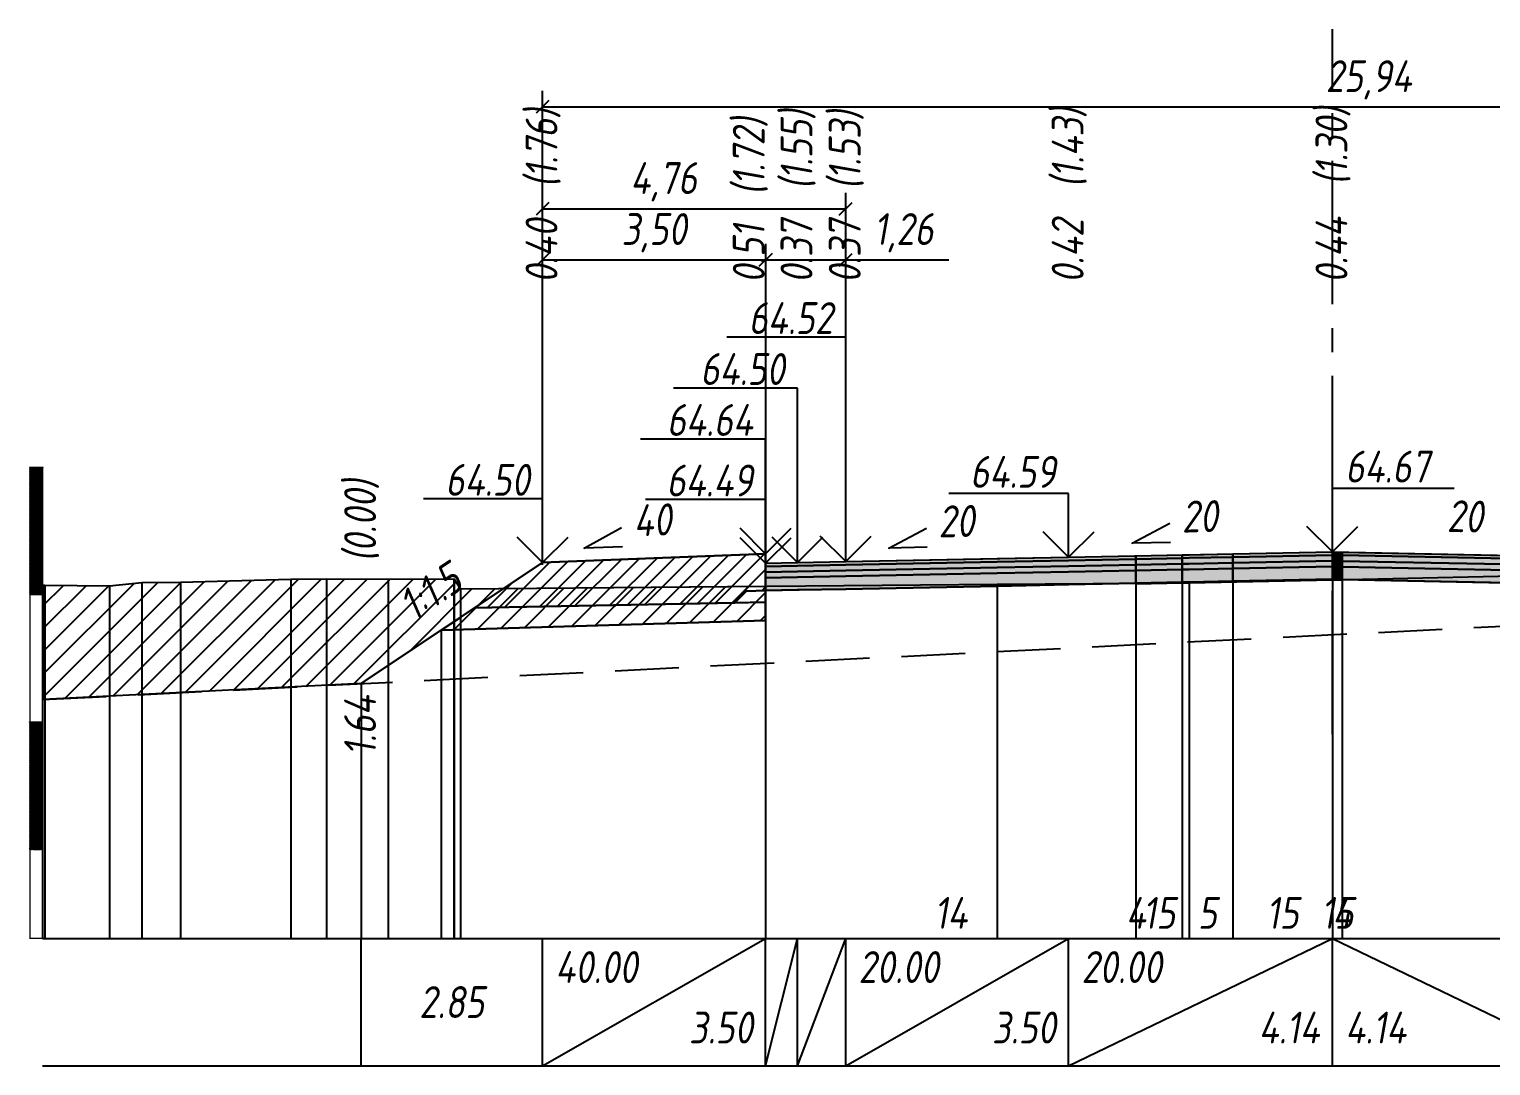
# Model space of a CAD drawing. Extents: x -717 to 1451, y -133302 to 233.
# Drawn here: x 78.9 to 193.7, y -127068 to -126986.6 of the extents above; entities that cross this region are included whole.
import ezdxf
from ezdxf.enums import TextEntityAlignment as Align

# ---------------------------------------------------------------- set-up
doc = ezdxf.new("R2010")
doc.units = 0
doc.linetypes.add('осевая2', pattern=[1.125, 0.75, -0.125, 0.125, -0.125])
doc.linetypes.add('штриховая', pattern=[0.75, 0.5, -0.25])
for name, color, linetype in [('Интерполированный поперечник', 2, 'Continuous'), ('Код_514', 1, 'Continuous'), ('Контур_0', 7, 'Continuous'), ('Контур_2564', 7, 'Continuous'), ('Контур_2660', 7, 'Continuous'), ('Контур_2665', 7, 'Continuous'), ('Контур_400', 7, 'Continuous'), ('Контур_508', 7, 'Continuous'), ('Контур_512', 7, 'Continuous'), ('Контур_513', 7, 'Continuous'), ('Красный поперечник', 1, 'Continuous'), ('Линейка абсолютных высот', 7, 'Continuous'), ('Объём_2501', 7, 'Continuous'), ('Объём_2564', 7, 'Continuous'), ('Объём_2650', 7, 'Continuous'), ('Объём_2660', 7, 'Continuous'), ('Объём_2661', 7, 'Continuous'), ('Объём_2665', 7, 'Continuous'), ('Объём_2666', 7, 'Continuous'), ('Объём_2667', 7, 'Continuous'), ('Объём_2668', 7, 'Continuous'), ('Объём_2669', 7, 'Continuous'), ('Объём_2675', 7, 'Continuous'), ('Ось', 1, 'осевая2'), ('Откосы', 7, 'Continuous'), ('Отметки покрытия', 7, 'Continuous'), ('Рабочие отметки', 7, 'Continuous'), ('Рабочие отметки доп.', 7, 'Continuous'), ('Слои выравнивания', 7, 'Continuous'), ('Таблица', 7, 'Continuous'), ('Уклоны проезжей части', 7, 'Continuous'), ('Черный поперечник', 3, 'Continuous')]:
    doc.layers.add(name, color=color, linetype=linetype)
for name, color, linetype, true_color in [('Контур_2540', 2, 'Continuous', 0xffff00), ('Контур_2560', 2, 'Continuous', 0xffff00), ('Контур_2561', 7, 'Continuous', 0xff8040), ('Контур_2562', 3, 'Continuous', 0x00ff00), ('Контур_2563', 7, 'Continuous', 0xff8000), ('Контур_2570', 7, 'Continuous', 0x80ff00), ('Контур_2725', 7, 'Continuous', 0x323232), ('Контур_2736', 4, 'Continuous', 0x00ffff), ('Контур_2737', 4, 'Continuous', 0x00ffff), ('Контур_2738', 4, 'Continuous', 0x00ffff), ('Контур_2739', 4, 'Continuous', 0x00ffff), ('Контур_2741', 4, 'Continuous', 0x00ffff), ('Контур_2742', 4, 'Continuous', 0x00ffff), ('Контур_2743', 4, 'Continuous', 0x00ffff), ('Контур_2744', 7, 'Continuous', 0xa4ffff), ('Контур_2745', 7, 'Continuous', 0xa4ffff), ('Контур_2747', 4, 'Continuous', 0x00ffff), ('Контур_2748', 4, 'Continuous', 0x00ffff), ('Контур_2749', 4, 'Continuous', 0x00ffff), ('Контур_2750', 4, 'Continuous', 0x00ffff), ('Контур_2751', 4, 'Continuous', 0x00ffff), ('Контур_2752', 4, 'Continuous', 0x00ffff), ('Контур_2760', 7, 'Continuous', 0x323232), ('Контур_2761', 7, 'Continuous', 0x323232), ('Контур_2762', 7, 'Continuous', 0x323232), ('Контур_2763', 7, 'Continuous', 0x323232), ('Контур_2764', 7, 'Continuous', 0x323232), ('Контур_402', 7, 'Continuous', 0xff6464), ('Контур_703', 4, 'Continuous', 0x00ffff), ('Контур_705', 4, 'Continuous', 0x00ffff), ('Контур_707', 4, 'Continuous', 0x00ffff), ('Контур_720', 131, 'Continuous', 0xaaffff), ('Объём_2520', 7, 'Continuous', 0x80ffff), ('Объём_2540', 2, 'Continuous', 0xffff00), ('Объём_2560', 2, 'Continuous', 0xffff00), ('Объём_2561', 7, 'Continuous', 0xff8040), ('Объём_2562', 3, 'Continuous', 0x00ff00), ('Объём_2563', 7, 'Continuous', 0xff8000), ('Объём_2600', 7, 'Continuous', 0x808000), ('Объём_2746', 2, 'Continuous', 0xffff00)]:
    doc.layers.add(name, color=color, linetype=linetype, true_color=true_color)
doc.styles.get("Standard").update_dxf_attribs({"font": 'txt', "height": 2.5})
doc.styles.add('М', font='romand.shx', dxfattribs={"width": 0.8, "oblique": 10, "height": 2.5})
doc.dimstyles.new('ISO-25', dxfattribs={"dimtxt": 2.5, "dimasz": 2.5, "dimexe": 1.25, "dimexo": 0.625, "dimtad": 1, "dimtxsty": 'Standard', "dimcen": 2.5, "dimadec": 0, "dimazin": 0, "dimtfac": 1, "dimtmove": 0, "dimatfit": 3, "dimfxl": 1, "dimarcsym": 0})
pattern_1 = [(45.000001252, (0, 0), (-0.026516505928, 0.026516504769), []), (135.00000034, (0, 0), (-0.02651650519, -0.026516505506), [])]

# ---------------------------------------------------------------- blocks, each defined once
blk = doc.blocks.new('_Oblique')
at = {"color": 0, "linetype": 'ByBlock', "lineweight": -2}
blk.add_line((-0.5, -0.5), (0.5, 0.5), dxfattribs=at)
blk = doc.blocks.new('*D4014')
at = {"color": 0, "lineweight": -2, "transparency": 16777216}
for p, q in [((119.24, -127027.94), (119.24, -127003.48)), ((136.76, -127027.99), (136.76, -127003.48)), ((119.24, -127004.73), (136.76, -127004.73))]:
    blk.add_line(p, q, dxfattribs=at)
at = {"layer": 'Defpoints', "color": 0, "transparency": 16777216}
for p in [(136.76, -127004.73), (119.24, -127028.57), (136.76, -127028.62)]:
    blk.add_point(p, dxfattribs=at)
at = {"color": 0, "lineweight": -2, "transparency": 16777216, "rotation": 180}
blk.add_blockref('_Oblique', (119.24, -127004.73), dxfattribs=at)
at = {"color": 0, "lineweight": -2, "transparency": 16777216}
blk.add_blockref('_Oblique', (136.76, -127004.73), dxfattribs=at)
at = {"color": 0, "transparency": 16777216, "insert": (128, -127002.61), "char_height": 2.5, "width": 9.5833, "attachment_point": 5, "style": 'М'}
blk.add_mtext('3,50', dxfattribs=at)
blk = doc.blocks.new('*D4016')
at = {"color": 0, "lineweight": -2, "transparency": 16777216}
for p, q in [((136.76, -127027.99), (136.76, -127003.48)), ((143.04, -127027.86), (143.04, -127003.48)), ((136.76, -127004.73), (143.04, -127004.73)), ((143.04, -127004.73), (151.15, -127004.73))]:
    blk.add_line(p, q, dxfattribs=at)
at = {"layer": 'Defpoints', "color": 0, "transparency": 16777216}
for p in [(143.04, -127004.73), (136.76, -127028.62), (143.04, -127028.49)]:
    blk.add_point(p, dxfattribs=at)
at = {"color": 0, "lineweight": -2, "transparency": 16777216, "rotation": 180}
blk.add_blockref('_Oblique', (136.76, -127004.73), dxfattribs=at)
at = {"color": 0, "lineweight": -2, "transparency": 16777216}
blk.add_blockref('_Oblique', (143.04, -127004.73), dxfattribs=at)
at = {"color": 0, "transparency": 16777216, "insert": (147.6, -127002.61), "char_height": 2.5, "width": 9.1667, "attachment_point": 5, "style": 'М'}
blk.add_mtext('1,26', dxfattribs=at)
blk = doc.blocks.new('*D4019')
at = {"color": 0, "lineweight": -2, "transparency": 16777216}
for p, q in [((119.24, -127028.69), (119.24, -126999.48)), ((143.04, -127027.86), (143.04, -126999.48)), ((119.24, -127000.73), (143.04, -127000.73))]:
    blk.add_line(p, q, dxfattribs=at)
at = {"layer": 'Defpoints', "color": 0, "transparency": 16777216}
for p in [(143.04, -127000.73), (143.04, -127028.49), (119.24, -127029.32)]:
    blk.add_point(p, dxfattribs=at)
at = {"color": 0, "lineweight": -2, "transparency": 16777216, "rotation": 180}
blk.add_blockref('_Oblique', (119.24, -127000.73), dxfattribs=at)
at = {"color": 0, "lineweight": -2, "transparency": 16777216}
blk.add_blockref('_Oblique', (143.04, -127000.73), dxfattribs=at)
at = {"color": 0, "transparency": 16777216, "insert": (128.76, -126998.61), "char_height": 2.5, "width": 10, "attachment_point": 5, "style": 'М'}
blk.add_mtext('4,76', dxfattribs=at)
blk = doc.blocks.new('*D4020')
at = {"color": 0, "lineweight": -2, "transparency": 16777216}
for p, q in [((119.24, -127028.69), (119.24, -126991.48)), ((248.96, -127028.59), (248.96, -126991.48)), ((119.24, -126992.73), (248.96, -126992.73))]:
    blk.add_line(p, q, dxfattribs=at)
at = {"layer": 'Defpoints', "color": 0, "transparency": 16777216}
for p in [(248.96, -126992.73), (119.24, -127029.32), (248.96, -127029.22)]:
    blk.add_point(p, dxfattribs=at)
at = {"color": 0, "lineweight": -2, "transparency": 16777216, "rotation": 180}
blk.add_blockref('_Oblique', (119.24, -126992.73), dxfattribs=at)
at = {"color": 0, "lineweight": -2, "transparency": 16777216}
blk.add_blockref('_Oblique', (248.96, -126992.73), dxfattribs=at)
at = {"color": 0, "transparency": 16777216, "insert": (184.1, -126990.61), "char_height": 2.5, "width": 12.5, "attachment_point": 5, "style": 'М'}
blk.add_mtext('25,94', dxfattribs=at)

msp = doc.modelspace()

# ---------------------------------------------------------------- hatches: boundary and pattern name
at = {"layer": 'Линейка абсолютных высот'}
h = msp.add_hatch(dxfattribs=at)
h.set_pattern_fill('ANSI37', scale=0.3, style=0)
h.set_pattern_definition(pattern_1)
h.paths.add_polyline_path([(80, -127031.013), (80, -127021.013), (79, -127021.013), (79, -127031.013)])
h = msp.add_hatch(dxfattribs=at)
h.set_pattern_fill('ANSI37', scale=0.3, style=0)
h.set_pattern_definition(pattern_1)
h.paths.add_polyline_path([(80, -127051.013), (80, -127041.013), (79, -127041.013), (79, -127051.013)])
at = {"layer": 'Объём_2563'}
h = msp.add_hatch(dxfattribs=at)
h.set_pattern_fill('ANSI31', color=256, scale=0.3)
h.paths.add_polyline_path([(135.259, -127030.733), (134.34, -127031.652), (113.91, -127032.06), (119.244, -127028.504), (136.759, -127027.803), (136.759, -127030.703)])
h.paths.add_polyline_path([(244.461, -127028.977), (248.96, -127029.157), (248.96, -127032.067), (244.378, -127031.976), (243.46, -127031.057), (241.96, -127031.027), (241.96, -127029.629), (244.465, -127029.629)])
at = {"layer": 'Объём_2600'}
h = msp.add_hatch(dxfattribs=at)
h.set_pattern_fill('ANSI31', color=6, scale=0.4)
h.paths.add_polyline_path([(111.281, -127033.812), (105, -127038), (80.05, -127039.256), (80.052, -127030.283), (80.187, -127030.277), (85.248, -127030.337), (87.781, -127030.077), (90.821, -127030.049), (99.473, -127029.811), (102.279, -127029.783), (107.135, -127029.808), (112.274, -127029.771), (112.297, -127029.815), (112.797, -127030.565), (136.759, -127030.352), (136.759, -127033.048)])
h.paths.add_polyline_path([(210.675, -127028.491), (216.995, -127028.703), (222.393, -127028.778), (222.393, -127029.528), (231.348, -127029.262), (268.54, -127028.411), (273.96, -127028.281), (273.96, -127029.491), (248.96, -127030.75), (248.96, -127033.745), (210.175, -127032.581), (210.175, -127029.242)])
at = {"layer": 'Слои выравнивания'}
for color, points in [(2, [(136.759, -127028.553), (139.259, -127028.503), (143.044, -127028.427), (154.933, -127028.19), (160.544, -127028.077), (165.826, -127027.972), (165.826, -127028.222), (160.544, -127028.327), (154.933, -127028.44), (143.044, -127028.677), (139.259, -127028.753), (136.759, -127028.803)]), (3, [(136.759, -127028.803), (139.259, -127028.753), (143.044, -127028.677), (154.933, -127028.44), (160.544, -127028.327), (165.826, -127028.222), (165.826, -127028.672), (160.544, -127028.777), (154.933, -127028.89), (143.044, -127029.127), (139.259, -127029.203), (136.759, -127029.253)]), (2, [(165.826, -127027.972), (169.462, -127027.899), (169.462, -127028.149), (165.826, -127028.222)]), (3, [(165.826, -127028.222), (169.462, -127028.149), (169.462, -127028.599), (165.826, -127028.672)]), (4, [(165.826, -127028.672), (169.462, -127028.599), (169.462, -127029.049), (165.826, -127029.122)]), (2, [(169.462, -127027.899), (170.009, -127027.888), (173.419, -127027.82), (173.419, -127028.07), (170.009, -127028.138), (169.462, -127028.149)]), (3, [(169.462, -127028.149), (170.009, -127028.138), (173.419, -127028.07), (173.419, -127028.52), (170.009, -127028.588), (169.462, -127028.599)]), (4, [(169.462, -127028.599), (170.009, -127028.588), (173.419, -127028.52), (173.419, -127028.97), (170.009, -127029.038), (169.462, -127029.049)]), (2, [(173.419, -127027.82), (181.252, -127027.663), (181.252, -127027.913), (173.419, -127028.07)]), (3, [(173.419, -127028.07), (181.252, -127027.913), (181.252, -127028.363), (173.419, -127028.52)]), (4, [(173.419, -127028.52), (181.252, -127028.363), (181.252, -127028.813), (173.419, -127028.97)]), (2, [(181.252, -127027.663), (182.027, -127027.679), (182.027, -127027.929), (181.252, -127027.913)]), (3, [(181.252, -127027.913), (182.027, -127027.929), (182.027, -127028.379), (181.252, -127028.363)]), (4, [(181.252, -127028.363), (182.027, -127028.379), (182.027, -127028.829), (181.252, -127028.813)]), (2, [(182.027, -127027.679), (200.175, -127028.042), (201.96, -127028.077), (206.267, -127028.164), (210.175, -127028.242), (210.175, -127028.492), (206.267, -127028.414), (201.96, -127028.327), (200.175, -127028.292), (182.027, -127027.929)]), (3, [(182.027, -127027.929), (200.175, -127028.292), (201.96, -127028.327), (206.267, -127028.414), (210.175, -127028.492), (210.175, -127028.942), (206.267, -127028.864), (201.96, -127028.777), (200.175, -127028.742), (182.027, -127028.379)]), (4, [(182.027, -127028.379), (200.175, -127028.742), (201.96, -127028.777), (206.267, -127028.864), (210.175, -127028.942), (210.175, -127029.392), (206.267, -127029.314), (201.96, -127029.227), (200.175, -127029.192), (182.027, -127028.829)]), (4, [(136.759, -127029.253), (139.259, -127029.203), (143.044, -127029.127), (154.933, -127028.89), (160.544, -127028.777), (165.826, -127028.672), (165.826, -127029.122), (160.544, -127029.227), (154.933, -127029.34), (143.044, -127029.577), (139.259, -127029.653), (136.759, -127029.703)]), (5, [(136.759, -127029.703), (139.259, -127029.653), (143.044, -127029.577), (154.933, -127029.34), (160.544, -127029.227), (165.826, -127029.122), (165.826, -127030.122), (160.544, -127030.227), (154.933, -127030.34), (143.044, -127030.577), (139.259, -127030.653), (136.759, -127030.703)]), (5, [(165.826, -127029.122), (169.462, -127029.049), (169.462, -127030.049), (165.826, -127030.122)]), (5, [(169.462, -127029.049), (170.009, -127029.038), (173.419, -127028.97), (173.419, -127029.97), (170.009, -127030.038), (169.462, -127030.049)]), (5, [(173.419, -127028.97), (181.252, -127028.813), (181.252, -127029.813), (173.419, -127029.97)]), (5, [(181.252, -127028.813), (182.027, -127028.829), (182.027, -127029.829), (181.252, -127029.813)]), (5, [(182.027, -127028.829), (200.175, -127029.192), (201.96, -127029.227), (206.267, -127029.314), (210.175, -127029.392), (210.175, -127030.392), (206.267, -127030.314), (201.96, -127030.227), (200.175, -127030.192), (182.027, -127029.829)]), (7, [(165.826, -127030.122), (169.462, -127030.049), (169.462, -127030.099), (165.826, -127030.172)]), (7, [(169.462, -127030.049), (170.009, -127030.038), (173.419, -127029.97), (173.419, -127030.02), (170.009, -127030.096), (169.462, -127030.099)]), (7, [(173.419, -127029.97), (181.252, -127029.813), (181.252, -127029.863), (173.419, -127030.02)]), (7, [(181.252, -127029.813), (182.027, -127029.829), (182.027, -127029.879), (181.252, -127029.863)])]:
    msp.add_hatch(color=color, dxfattribs=at).paths.add_polyline_path(points)

# ---------------------------------------------------------------- linework, layer by layer
at = {"layer": 'Интерполированный поперечник', "linetype": 'штриховая', "ltscale": 10, "flags": 128}
msp.add_lwpolyline([(80, -127039.259), (273.96, -127029.491)], dxfattribs=at)
at = {"layer": 'Код_514'}
for p, q in [((105, -127068), (105, -127058)), ((119.244, -127068), (119.244, -127058)), ((119.244, -127068), (136.759, -127058)), ((136.759, -127068), (136.759, -127058)), ((136.759, -127068), (136.759, -127058)), ((136.759, -127068), (139.259, -127058)), ((139.259, -127068), (139.259, -127058)), ((139.259, -127068), (143.044, -127058)), ((143.044, -127068), (143.044, -127058)), ((143.044, -127068), (160.544, -127058)), ((160.544, -127068), (160.544, -127058)), ((160.544, -127068), (181.252, -127058)), ((181.252, -127068), (181.252, -127058)), ((181.252, -127058), (201.96, -127068))]:
    msp.add_line(p, q, dxfattribs=at)
at = {"layer": 'Контур_0', "flags": 128}
for points in [[(119.244, -127028.504), (105, -127038), (105, -127038), (105, -127038), (105, -127038), (105, -127038), (105, -127038), (105, -127038), (105, -127038), (105, -127038), (105, -127038), (105, -127038), (105, -127038), (105, -127038), (105, -127038), (105, -127038)], [(119.244, -127028.504), (105, -127038), (105, -127038), (105, -127038), (105, -127038), (105, -127038), (105, -127038), (105, -127038), (105, -127038), (105, -127038), (105, -127038), (105, -127038), (105, -127038), (105, -127038), (105, -127038), (105, -127038), (105, -127038), (105, -127038), (105, -127038), (105, -127038), (105, -127038), (105, -127038), (105, -127038), (105, -127038), (105, -127038), (105, -127038), (105, -127038), (105, -127038), (105, -127038), (105, -127038)]]:
    msp.add_lwpolyline(points, dxfattribs=at)
at = {"layer": 'Контур_0', "color": 250, "flags": 128}
for points in [[(113.91, -127032.06), (134.34, -127031.652), (135.259, -127030.733), (136.759, -127030.703)], [(135.259, -127030.733), (136.759, -127030.703), (136.759, -127031.603), (134.34, -127031.652), (135.259, -127030.733), (135.259, -127030.733)]]:
    msp.add_lwpolyline(points, dxfattribs=at)
at = {"layer": 'Контур_2540', "flags": 128}
msp.add_lwpolyline([(136.759, -127033.048), (111.281, -127033.812), (113.91, -127032.06), (136.759, -127031.603), (136.759, -127033.048), (136.759, -127033.048)], dxfattribs=at)
at = {"layer": 'Контур_2560', "flags": 128}
msp.add_lwpolyline([(119.244, -127028.504), (119.244, -127028.504), (119.244, -127028.504), (136.759, -127027.803)], dxfattribs=at)
at = {"layer": 'Контур_2561', "flags": 128}
msp.add_lwpolyline([(136.759, -127027.803), (136.759, -127027.803), (119.244, -127028.504), (119.244, -127028.504), (136.759, -127027.803)], dxfattribs=at)
at = {"layer": 'Контур_2562', "flags": 128}
msp.add_lwpolyline([(119.244, -127028.504), (119.244, -127028.504), (119.244, -127028.504), (119.244, -127028.504), (119.244, -127028.504)], dxfattribs=at)
at = {"layer": 'Контур_2563', "color": 250, "flags": 128}
msp.add_lwpolyline([(135.259, -127030.733), (134.34, -127031.652), (113.91, -127032.06), (119.244, -127028.504), (136.759, -127027.803), (136.759, -127030.703), (135.259, -127030.733), (135.259, -127030.733)], dxfattribs=at)
at = {"layer": 'Контур_2564', "flags": 128}
msp.add_lwpolyline([(119.244, -127028.504), (136.759, -127027.803)], dxfattribs=at)
at = {"layer": 'Контур_2570', "flags": 128}
msp.add_lwpolyline([(80, -127030.285), (80.187, -127030.277), (85.248, -127030.337), (87.781, -127030.077), (90.821, -127030.049), (99.473, -127029.811), (102.279, -127029.783), (107.135, -127029.808), (112.274, -127029.771), (112.297, -127029.815), (112.797, -127030.565), (154.933, -127030.19), (170.009, -127030.096), (181.252, -127029.846), (200.175, -127029.426), (210.175, -127029.242), (210.675, -127028.491), (216.995, -127028.703), (222.393, -127028.778), (222.393, -127029.528), (231.348, -127029.262), (268.54, -127028.411), (273.96, -127028.281)], dxfattribs=at)
at = {"layer": 'Контур_2660', "flags": 128}
msp.add_lwpolyline([(111.281, -127033.812), (136.759, -127033.048)], dxfattribs=at)
at = {"layer": 'Контур_2665', "flags": 128}
msp.add_lwpolyline([(119.244, -127028.504), (119.244, -127028.504)], dxfattribs=at)
at = {"layer": 'Контур_2725', "flags": 128}
msp.add_lwpolyline([(136.759, -127030.703), (139.259, -127030.653), (143.044, -127030.577), (154.933, -127030.34), (160.544, -127030.227), (165.826, -127030.122), (165.826, -127030.172), (169.462, -127030.099), (170.009, -127030.096), (173.419, -127030.02), (181.252, -127029.863), (182.027, -127029.879), (182.027, -127029.829), (200.175, -127030.192), (201.96, -127030.227), (206.267, -127030.314), (210.175, -127030.392)], dxfattribs=at)
at = {"layer": 'Контур_2736', "flags": 128}
msp.add_lwpolyline([(119.244, -127028.504), (105, -127038)], dxfattribs=at)
at = {"layer": 'Контур_2737', "flags": 128}
msp.add_lwpolyline([(105, -127038), (105, -127038)], dxfattribs=at)
at = {"layer": 'Контур_2738', "flags": 128}
msp.add_lwpolyline([(105, -127038), (105, -127038)], dxfattribs=at)
at = {"layer": 'Контур_2739', "flags": 128}
msp.add_lwpolyline([(105, -127038), (105, -127038)], dxfattribs=at)
at = {"layer": 'Контур_2741', "flags": 128}
msp.add_lwpolyline([(105, -127038), (105, -127038)], dxfattribs=at)
at = {"layer": 'Контур_2742', "flags": 128}
msp.add_lwpolyline([(105, -127038), (105, -127038)], dxfattribs=at)
at = {"layer": 'Контур_2743', "flags": 128}
msp.add_lwpolyline([(105, -127038), (105, -127038)], dxfattribs=at)
at = {"layer": 'Контур_2744', "flags": 128}
msp.add_lwpolyline([(105, -127038), (105, -127038)], dxfattribs=at)
msp.add_lwpolyline([(105, -127038), (105, -127038)], dxfattribs=at)
msp.add_lwpolyline([(105, -127038), (105, -127038)], dxfattribs=at)
msp.add_lwpolyline([(105, -127038), (105, -127038)], dxfattribs=at)
msp.add_lwpolyline([(105, -127038), (105, -127038)], dxfattribs=at)
msp.add_lwpolyline([(105, -127038), (105, -127038)], dxfattribs=at)
at = {"layer": 'Контур_2745', "flags": 128}
msp.add_lwpolyline([(105, -127038), (105, -127038)], dxfattribs=at)
msp.add_lwpolyline([(105, -127038), (105, -127038)], dxfattribs=at)
msp.add_lwpolyline([(105, -127038), (105, -127038)], dxfattribs=at)
msp.add_lwpolyline([(105, -127038), (105, -127038)], dxfattribs=at)
msp.add_lwpolyline([(105, -127038), (105, -127038)], dxfattribs=at)
msp.add_lwpolyline([(105, -127038), (105, -127038)], dxfattribs=at)
at = {"layer": 'Контур_2747', "flags": 128}
msp.add_lwpolyline([(105, -127038), (105, -127038)], dxfattribs=at)
at = {"layer": 'Контур_2748', "flags": 128}
msp.add_lwpolyline([(105, -127038), (105, -127038)], dxfattribs=at)
at = {"layer": 'Контур_2749', "flags": 128}
msp.add_lwpolyline([(105, -127038), (105, -127038)], dxfattribs=at)
at = {"layer": 'Контур_2750', "flags": 128}
msp.add_lwpolyline([(105, -127038), (105, -127038)], dxfattribs=at)
at = {"layer": 'Контур_2751', "flags": 128}
msp.add_lwpolyline([(105, -127038), (105, -127038)], dxfattribs=at)
at = {"layer": 'Контур_2752', "flags": 128}
msp.add_lwpolyline([(105, -127038), (105, -127038)], dxfattribs=at)
at = {"layer": 'Контур_2760', "flags": 128}
msp.add_lwpolyline([(136.759, -127028.553), (139.259, -127028.503), (143.044, -127028.427), (154.933, -127028.19), (160.544, -127028.077), (165.826, -127027.972), (169.462, -127027.899), (170.009, -127027.888), (173.419, -127027.82), (181.252, -127027.663), (182.027, -127027.679), (200.175, -127028.042), (201.96, -127028.077), (206.267, -127028.164), (210.175, -127028.242)], dxfattribs=at)
at = {"layer": 'Контур_2761', "flags": 128}
msp.add_lwpolyline([(136.759, -127028.803), (139.259, -127028.753), (143.044, -127028.677), (154.933, -127028.44), (160.544, -127028.327), (165.826, -127028.222), (169.462, -127028.149), (170.009, -127028.138), (173.419, -127028.07), (181.252, -127027.913), (182.027, -127027.929), (200.175, -127028.292), (201.96, -127028.327), (206.267, -127028.414), (210.175, -127028.492)], dxfattribs=at)
at = {"layer": 'Контур_2762', "flags": 128}
msp.add_lwpolyline([(136.759, -127029.253), (139.259, -127029.203), (143.044, -127029.127), (154.933, -127028.89), (160.544, -127028.777), (165.826, -127028.672), (169.462, -127028.599), (170.009, -127028.588), (173.419, -127028.52), (181.252, -127028.363), (182.027, -127028.379), (200.175, -127028.742), (201.96, -127028.777), (206.267, -127028.864), (210.175, -127028.942)], dxfattribs=at)
at = {"layer": 'Контур_2763', "flags": 128}
msp.add_lwpolyline([(136.759, -127029.703), (139.259, -127029.653), (143.044, -127029.577), (154.933, -127029.34), (160.544, -127029.227), (165.826, -127029.122), (169.462, -127029.049), (170.009, -127029.038), (173.419, -127028.97), (181.252, -127028.813), (182.027, -127028.829), (200.175, -127029.192), (201.96, -127029.227), (206.267, -127029.314), (210.175, -127029.392)], dxfattribs=at)
at = {"layer": 'Контур_2764', "flags": 128}
msp.add_lwpolyline([(165.826, -127030.122), (169.462, -127030.049), (170.009, -127030.038), (173.419, -127029.97), (181.252, -127029.813), (182.027, -127029.829)], dxfattribs=at)
at = {"layer": 'Контур_400', "flags": 128}
for points in [[(136.759, -127028.553), (139.259, -127028.503), (139.259, -127028.503), (143.044, -127028.427), (143.044, -127028.427), (143.044, -127028.427), (143.044, -127028.427), (160.544, -127028.077), (181.252, -127027.663)], [(181.252, -127027.663), (201.96, -127028.077), (219.46, -127028.427), (219.46, -127028.427), (219.46, -127028.427), (219.46, -127028.427), (239.46, -127028.827), (239.46, -127028.827), (241.96, -127028.877)]]:
    msp.add_lwpolyline(points, dxfattribs=at)
at = {"layer": 'Контур_402', "flags": 128}
msp.add_lwpolyline([(111.281, -127033.812), (136.759, -127033.048), (136.759, -127030.703), (165.826, -127030.122), (165.826, -127030.172), (169.462, -127030.099), (170.009, -127030.096), (173.419, -127030.02), (181.252, -127029.863), (182.027, -127029.879), (182.027, -127029.829), (210.175, -127030.392), (210.175, -127032.581), (248.96, -127033.745)], dxfattribs=at)
at = {"layer": 'Контур_508', "flags": 128}
msp.add_lwpolyline([(105, -127038), (111.281, -127033.812), (136.759, -127033.048), (136.759, -127030.703), (165.826, -127030.122), (165.826, -127030.172), (169.462, -127030.099), (170.009, -127030.096), (173.419, -127030.02), (181.252, -127029.863), (182.027, -127029.879), (182.027, -127029.829), (210.175, -127030.392), (210.175, -127032.581), (248.96, -127033.745)], dxfattribs=at)
at = {"layer": 'Контур_512', "flags": 128}
msp.add_lwpolyline([(105, -127038), (111.281, -127033.812), (136.759, -127033.048)], dxfattribs=at)
at = {"layer": 'Контур_513', "flags": 128}
msp.add_lwpolyline([(105, -127038), (111.281, -127033.812), (136.759, -127033.048), (136.759, -127030.703), (165.826, -127030.122), (165.826, -127030.172), (169.462, -127030.099), (170.009, -127030.096), (173.419, -127030.02), (181.252, -127029.863), (182.027, -127029.879), (182.027, -127029.829), (210.175, -127030.392), (210.175, -127032.581), (248.96, -127033.745)], dxfattribs=at)
at = {"layer": 'Контур_703', "flags": 128}
for points in [[(119.244, -127028.504), (105, -127038)], [(105, -127038), (105, -127038)]]:
    msp.add_lwpolyline(points, dxfattribs=at)
at = {"layer": 'Контур_705', "flags": 128}
msp.add_lwpolyline([(105, -127038), (105, -127038)], dxfattribs=at)
at = {"layer": 'Контур_707', "flags": 128}
msp.add_lwpolyline([(105, -127038), (105, -127038)], dxfattribs=at)
at = {"layer": 'Контур_720', "flags": 128}
msp.add_lwpolyline([(105, -127038), (105, -127038)], dxfattribs=at)
at = {"layer": 'Красный поперечник'}
for p, q in [((105, -127038), (119.244, -127028.504)), ((119.244, -127028.504), (136.759, -127027.803)), ((136.759, -127028.553), (139.259, -127028.503)), ((139.259, -127028.503), (143.044, -127028.427)), ((143.044, -127028.427), (160.544, -127028.077)), ((160.544, -127028.077), (181.252, -127027.663)), ((181.252, -127027.663), (201.96, -127028.077)), ((136.759, -127033.048), (136.759, -127058)), ((111.281, -127033.812), (111.281, -127058)), ((105, -127038), (105, -127058))]:
    msp.add_line(p, q, dxfattribs=at)
at = {"layer": 'Линейка абсолютных высот', "color": 7, "const_width": 0.1, "flags": 128}
for points in [[(80, -127031.013), (80, -127021.013), (79, -127021.013), (79, -127031.013), (80, -127031.013)], [(80, -127041.013), (80, -127031.013), (79, -127031.013), (79, -127041.013), (80, -127041.013)], [(80, -127051.013), (80, -127041.013), (79, -127041.013), (79, -127051.013), (80, -127051.013)], [(80, -127058), (80, -127051.013), (79, -127051.013), (79, -127058), (80, -127058)]]:
    msp.add_lwpolyline(points, dxfattribs=at)
at = {"layer": 'Объём_2501', "flags": 128}
for points in [[(136.759, -127028.553), (139.259, -127028.503), (139.259, -127028.503), (143.044, -127028.427), (143.044, -127028.427), (143.044, -127028.427), (143.044, -127028.427), (160.544, -127028.077), (181.252, -127027.663)], [(136.759, -127028.553), (139.259, -127028.503), (139.259, -127028.503), (143.044, -127028.427)], [(181.252, -127027.663), (201.96, -127028.077), (219.46, -127028.427), (219.46, -127028.427), (219.46, -127028.427), (219.46, -127028.427), (239.46, -127028.827), (239.46, -127028.827), (241.96, -127028.877)]]:
    msp.add_lwpolyline(points, dxfattribs=at)
at = {"layer": 'Объём_2520', "color": 250, "flags": 128}
msp.add_lwpolyline([(135.259, -127030.733), (136.759, -127030.703), (136.759, -127031.603), (134.34, -127031.652), (135.259, -127030.733), (135.259, -127030.733)], dxfattribs=at)
msp.add_lwpolyline([(135.259, -127030.733), (136.759, -127030.703), (136.759, -127031.603), (134.34, -127031.652), (135.259, -127030.733), (135.259, -127030.733)], dxfattribs=at)
at = {"layer": 'Объём_2540', "flags": 128}
msp.add_lwpolyline([(136.759, -127033.048), (111.281, -127033.812), (113.91, -127032.06), (136.759, -127031.603), (136.759, -127033.048), (136.759, -127033.048)], dxfattribs=at)
msp.add_lwpolyline([(136.759, -127033.048), (111.281, -127033.812), (113.91, -127032.06), (136.759, -127031.603), (136.759, -127033.048), (136.759, -127033.048)], dxfattribs=at)
at = {"layer": 'Объём_2560', "flags": 128}
msp.add_lwpolyline([(119.244, -127028.504), (119.244, -127028.504), (119.244, -127028.504), (136.759, -127027.803)], dxfattribs=at)
msp.add_lwpolyline([(119.244, -127028.504), (119.244, -127028.504), (119.244, -127028.504), (136.759, -127027.803)], dxfattribs=at)
at = {"layer": 'Объём_2561', "flags": 128}
msp.add_lwpolyline([(136.759, -127027.803), (136.759, -127027.803), (119.244, -127028.504), (119.244, -127028.504), (136.759, -127027.803)], dxfattribs=at)
msp.add_lwpolyline([(136.759, -127027.803), (136.759, -127027.803), (119.244, -127028.504), (119.244, -127028.504), (136.759, -127027.803)], dxfattribs=at)
at = {"layer": 'Объём_2562', "flags": 128}
msp.add_lwpolyline([(119.244, -127028.504), (119.244, -127028.504), (119.244, -127028.504), (119.244, -127028.504), (119.244, -127028.504)], dxfattribs=at)
msp.add_lwpolyline([(119.244, -127028.504), (119.244, -127028.504), (119.244, -127028.504), (119.244, -127028.504), (119.244, -127028.504)], dxfattribs=at)
at = {"layer": 'Объём_2563', "color": 250, "flags": 128}
msp.add_lwpolyline([(135.259, -127030.733), (134.34, -127031.652), (113.91, -127032.06), (119.244, -127028.504), (136.759, -127027.803), (136.759, -127030.703), (135.259, -127030.733), (135.259, -127030.733)], dxfattribs=at)
msp.add_lwpolyline([(135.259, -127030.733), (134.34, -127031.652), (113.91, -127032.06), (119.244, -127028.504), (136.759, -127027.803), (136.759, -127030.703), (135.259, -127030.733), (135.259, -127030.733)], dxfattribs=at)
at = {"layer": 'Объём_2564', "flags": 128}
msp.add_lwpolyline([(119.244, -127028.504), (136.759, -127027.803)], dxfattribs=at)
msp.add_lwpolyline([(119.244, -127028.504), (136.759, -127027.803)], dxfattribs=at)
at = {"layer": 'Объём_2650', "color": 6, "flags": 128}
msp.add_lwpolyline([(111.281, -127033.812), (105, -127038), (80.05, -127039.256), (80.052, -127030.283), (80.187, -127030.277), (85.248, -127030.337), (87.781, -127030.077), (90.821, -127030.049), (99.473, -127029.811), (102.279, -127029.783), (107.135, -127029.808), (112.274, -127029.771), (112.297, -127029.815), (112.797, -127030.565), (136.759, -127030.352), (136.759, -127033.048), (111.281, -127033.812), (111.281, -127033.812)], dxfattribs=at)
at = {"layer": 'Объём_2660', "flags": 128}
msp.add_lwpolyline([(111.281, -127033.812), (136.759, -127033.048)], dxfattribs=at)
msp.add_lwpolyline([(111.281, -127033.812), (136.759, -127033.048)], dxfattribs=at)
at = {"layer": 'Объём_2661', "flags": 128}
msp.add_lwpolyline([(119.244, -127028.504), (105, -127038)], dxfattribs=at)
msp.add_lwpolyline([(119.244, -127028.504), (105, -127038)], dxfattribs=at)
at = {"layer": 'Объём_2665', "flags": 128}
msp.add_lwpolyline([(119.244, -127028.504), (119.244, -127028.504)], dxfattribs=at)
msp.add_lwpolyline([(119.244, -127028.504), (119.244, -127028.504)], dxfattribs=at)
at = {"layer": 'Объём_2666', "flags": 128}
msp.add_lwpolyline([(119.244, -127028.504), (105, -127038)], dxfattribs=at)
msp.add_lwpolyline([(119.244, -127028.504), (105, -127038)], dxfattribs=at)
at = {"layer": 'Объём_2667', "flags": 128}
msp.add_lwpolyline([(105, -127038), (105, -127038)], dxfattribs=at)
msp.add_lwpolyline([(105, -127038), (105, -127038)], dxfattribs=at)
msp.add_lwpolyline([(105, -127038), (105, -127038)], dxfattribs=at)
msp.add_lwpolyline([(105, -127038), (105, -127038)], dxfattribs=at)
at = {"layer": 'Объём_2668', "flags": 128}
msp.add_lwpolyline([(105, -127038), (105, -127038)], dxfattribs=at)
msp.add_lwpolyline([(105, -127038), (105, -127038)], dxfattribs=at)
msp.add_lwpolyline([(105, -127038), (105, -127038)], dxfattribs=at)
msp.add_lwpolyline([(105, -127038), (105, -127038)], dxfattribs=at)
at = {"layer": 'Объём_2669', "flags": 128}
msp.add_lwpolyline([(105, -127038), (105, -127038)], dxfattribs=at)
msp.add_lwpolyline([(105, -127038), (105, -127038)], dxfattribs=at)
msp.add_lwpolyline([(105, -127038), (105, -127038)], dxfattribs=at)
msp.add_lwpolyline([(105, -127038), (105, -127038)], dxfattribs=at)
at = {"layer": 'Объём_2675', "flags": 128}
msp.add_lwpolyline([(105, -127038), (105, -127038)], dxfattribs=at)
msp.add_lwpolyline([(105, -127038), (105, -127038)], dxfattribs=at)
msp.add_lwpolyline([(105, -127038), (105, -127038)], dxfattribs=at)
msp.add_lwpolyline([(105, -127038), (105, -127038)], dxfattribs=at)
msp.add_lwpolyline([(105, -127038), (105, -127038)], dxfattribs=at)
msp.add_lwpolyline([(105, -127038), (105, -127038)], dxfattribs=at)
msp.add_lwpolyline([(105, -127038), (105, -127038)], dxfattribs=at)
msp.add_lwpolyline([(105, -127038), (105, -127038)], dxfattribs=at)
msp.add_lwpolyline([(105, -127038), (105, -127038)], dxfattribs=at)
msp.add_lwpolyline([(105, -127038), (105, -127038)], dxfattribs=at)
msp.add_lwpolyline([(105, -127038), (105, -127038)], dxfattribs=at)
msp.add_lwpolyline([(105, -127038), (105, -127038)], dxfattribs=at)
msp.add_lwpolyline([(105, -127038), (105, -127038)], dxfattribs=at)
msp.add_lwpolyline([(105, -127038), (105, -127038)], dxfattribs=at)
msp.add_lwpolyline([(105, -127038), (105, -127038)], dxfattribs=at)
msp.add_lwpolyline([(105, -127038), (105, -127038)], dxfattribs=at)
msp.add_lwpolyline([(105, -127038), (105, -127038)], dxfattribs=at)
msp.add_lwpolyline([(105, -127038), (105, -127038)], dxfattribs=at)
msp.add_lwpolyline([(105, -127038), (105, -127038)], dxfattribs=at)
msp.add_lwpolyline([(105, -127038), (105, -127038)], dxfattribs=at)
msp.add_lwpolyline([(105, -127038), (105, -127038)], dxfattribs=at)
msp.add_lwpolyline([(105, -127038), (105, -127038)], dxfattribs=at)
msp.add_lwpolyline([(105, -127038), (105, -127038)], dxfattribs=at)
msp.add_lwpolyline([(105, -127038), (105, -127038)], dxfattribs=at)
at = {"layer": 'Объём_2746', "flags": 128}
msp.add_lwpolyline([(112.797, -127032.802), (112.797, -127033.767), (111.281, -127033.812), (112.797, -127032.802), (112.797, -127032.802)], dxfattribs=at)
msp.add_lwpolyline([(112.797, -127032.802), (112.797, -127033.767), (111.281, -127033.812), (112.797, -127032.802), (112.797, -127032.802)], dxfattribs=at)
at = {"layer": 'Ось', "ltscale": 15}
msp.add_line((181.252, -127041.971), (181.252, -126986.634), dxfattribs=at)
at = {"layer": 'Откосы', "color": 1, "flags": 128}
for points in [[(125.514, -127027.252), (122.516, -127027.372), (125.454, -127025.753)], [(149.425, -127027.3), (146.425, -127027.36), (149.395, -127025.8)], [(168.529, -127026.918), (165.529, -127026.978), (168.499, -127025.418)]]:
    msp.add_lwpolyline(points, dxfattribs=at)
at = {"layer": 'Отметки покрытия', "color": 1}
for p, q in [((143.044, -127010.803), (133.706, -127010.803)), ((143.044, -127028.427), (143.044, -127010.803)), ((139.259, -127014.803), (129.535, -127014.803)), ((139.259, -127028.503), (139.259, -127014.803)), ((136.759, -127018.803), (126.932, -127018.803)), ((136.759, -127027.803), (136.759, -127018.803)), ((181.252, -127027.663), (181.252, -127022.663)), ((181.252, -127022.663), (190.801, -127022.663)), ((119.244, -127023.504), (109.897, -127023.504)), ((119.244, -127028.504), (119.244, -127023.504)), ((136.759, -127023.553), (127.339, -127023.553)), ((136.759, -127028.553), (136.759, -127023.553)), ((160.544, -127023.077), (151.134, -127023.077)), ((160.544, -127028.077), (160.544, -127023.077)), ((136.759, -127027.803), (134.759, -127025.803)), ((136.759, -127027.803), (138.759, -127025.803)), ((160.544, -127028.077), (158.544, -127026.077)), ((160.544, -127028.077), (162.544, -127026.077)), ((181.252, -127027.663), (179.252, -127025.663)), ((181.252, -127027.663), (183.252, -127025.663)), ((119.244, -127028.504), (117.244, -127026.504)), ((119.244, -127028.504), (121.244, -127026.504)), ((136.759, -127028.553), (134.759, -127026.553)), ((136.759, -127028.553), (138.759, -127026.553)), ((139.259, -127028.503), (137.259, -127026.503)), ((139.259, -127028.503), (141.259, -127026.503)), ((143.044, -127028.427), (141.044, -127026.427)), ((143.044, -127028.427), (145.044, -127026.427))]:
    msp.add_line(p, q, dxfattribs=at)
at = {"layer": 'Слои выравнивания'}
for p, q in [((136.759, -127028.553), (136.759, -127058)), ((165.826, -127027.972), (165.826, -127058)), ((165.826, -127027.972), (165.826, -127058)), ((169.462, -127027.899), (169.462, -127058)), ((173.419, -127027.82), (173.419, -127058)), ((181.252, -127027.663), (181.252, -127058)), ((182.027, -127027.679), (182.027, -127058)), ((182.027, -127027.679), (182.027, -127058))]:
    msp.add_line(p, q, dxfattribs=at)
at = {"layer": 'Слои выравнивания', "color": 2, "flags": 128}
for points in [[(136.759, -127028.553), (139.259, -127028.503), (143.044, -127028.427), (154.933, -127028.19), (160.544, -127028.077), (165.826, -127027.972), (165.826, -127028.222), (160.544, -127028.327), (154.933, -127028.44), (143.044, -127028.677), (139.259, -127028.753), (136.759, -127028.803)], [(165.826, -127027.972), (169.462, -127027.899), (169.462, -127028.149), (165.826, -127028.222)], [(165.826, -127027.972), (165.826, -127028.222)], [(169.462, -127027.899), (170.009, -127027.888), (173.419, -127027.82), (173.419, -127028.07), (170.009, -127028.138), (169.462, -127028.149)], [(173.419, -127027.82), (181.252, -127027.663), (181.252, -127027.913), (173.419, -127028.07)], [(181.252, -127027.663), (182.027, -127027.679), (182.027, -127027.929), (181.252, -127027.913)], [(182.027, -127027.679), (182.027, -127027.929)], [(182.027, -127027.679), (200.175, -127028.042), (201.96, -127028.077), (206.267, -127028.164), (210.175, -127028.242), (210.175, -127028.492), (206.267, -127028.414), (201.96, -127028.327), (200.175, -127028.292), (182.027, -127027.929)]]:
    msp.add_lwpolyline(points, close=True, dxfattribs=at)
at = {"layer": 'Слои выравнивания', "color": 3, "flags": 128}
for points in [[(136.759, -127028.803), (139.259, -127028.753), (143.044, -127028.677), (154.933, -127028.44), (160.544, -127028.327), (165.826, -127028.222), (165.826, -127028.672), (160.544, -127028.777), (154.933, -127028.89), (143.044, -127029.127), (139.259, -127029.203), (136.759, -127029.253)], [(165.826, -127028.222), (169.462, -127028.149), (169.462, -127028.599), (165.826, -127028.672)], [(165.826, -127028.222), (165.826, -127028.672)], [(169.462, -127028.149), (170.009, -127028.138), (173.419, -127028.07), (173.419, -127028.52), (170.009, -127028.588), (169.462, -127028.599)], [(173.419, -127028.07), (181.252, -127027.913), (181.252, -127028.363), (173.419, -127028.52)], [(181.252, -127027.913), (182.027, -127027.929), (182.027, -127028.379), (181.252, -127028.363)], [(182.027, -127027.929), (182.027, -127028.379)], [(182.027, -127027.929), (200.175, -127028.292), (201.96, -127028.327), (206.267, -127028.414), (210.175, -127028.492), (210.175, -127028.942), (206.267, -127028.864), (201.96, -127028.777), (200.175, -127028.742), (182.027, -127028.379)]]:
    msp.add_lwpolyline(points, close=True, dxfattribs=at)
at = {"layer": 'Слои выравнивания', "color": 4, "flags": 128}
for points in [[(165.826, -127028.672), (169.462, -127028.599), (169.462, -127029.049), (165.826, -127029.122)], [(169.462, -127028.599), (170.009, -127028.588), (173.419, -127028.52), (173.419, -127028.97), (170.009, -127029.038), (169.462, -127029.049)], [(173.419, -127028.52), (181.252, -127028.363), (181.252, -127028.813), (173.419, -127028.97)], [(181.252, -127028.363), (182.027, -127028.379), (182.027, -127028.829), (181.252, -127028.813)], [(182.027, -127028.379), (182.027, -127028.829)], [(182.027, -127028.379), (200.175, -127028.742), (201.96, -127028.777), (206.267, -127028.864), (210.175, -127028.942), (210.175, -127029.392), (206.267, -127029.314), (201.96, -127029.227), (200.175, -127029.192), (182.027, -127028.829)], [(136.759, -127029.253), (139.259, -127029.203), (143.044, -127029.127), (154.933, -127028.89), (160.544, -127028.777), (165.826, -127028.672), (165.826, -127029.122), (160.544, -127029.227), (154.933, -127029.34), (143.044, -127029.577), (139.259, -127029.653), (136.759, -127029.703)], [(165.826, -127028.672), (165.826, -127029.122)]]:
    msp.add_lwpolyline(points, close=True, dxfattribs=at)
at = {"layer": 'Слои выравнивания', "color": 5, "flags": 128}
for points in [[(136.759, -127029.703), (139.259, -127029.653), (143.044, -127029.577), (154.933, -127029.34), (160.544, -127029.227), (165.826, -127029.122), (165.826, -127030.122), (160.544, -127030.227), (154.933, -127030.34), (143.044, -127030.577), (139.259, -127030.653), (136.759, -127030.703)], [(165.826, -127029.122), (169.462, -127029.049), (169.462, -127030.049), (165.826, -127030.122)], [(165.826, -127029.122), (165.826, -127030.122)], [(169.462, -127029.049), (170.009, -127029.038), (173.419, -127028.97), (173.419, -127029.97), (170.009, -127030.038), (169.462, -127030.049)], [(173.419, -127028.97), (181.252, -127028.813), (181.252, -127029.813), (173.419, -127029.97)], [(181.252, -127028.813), (182.027, -127028.829), (182.027, -127029.829), (181.252, -127029.813)], [(182.027, -127028.829), (182.027, -127029.829)], [(182.027, -127028.829), (200.175, -127029.192), (201.96, -127029.227), (206.267, -127029.314), (210.175, -127029.392), (210.175, -127030.392), (206.267, -127030.314), (201.96, -127030.227), (200.175, -127030.192), (182.027, -127029.829)]]:
    msp.add_lwpolyline(points, close=True, dxfattribs=at)
at = {"layer": 'Слои выравнивания', "color": 7, "flags": 128}
for points in [[(165.826, -127030.122), (169.462, -127030.049), (169.462, -127030.099), (165.826, -127030.172)], [(169.462, -127030.049), (170.009, -127030.038), (173.419, -127029.97), (173.419, -127030.02), (170.009, -127030.096), (169.462, -127030.099)], [(173.419, -127029.97), (181.252, -127029.813), (181.252, -127029.863), (173.419, -127030.02)], [(181.252, -127029.813), (182.027, -127029.829), (182.027, -127029.879), (181.252, -127029.863)]]:
    msp.add_lwpolyline(points, close=True, dxfattribs=at)
at = {"layer": 'Таблица'}
for p, q in [((80, -127058), (273.96, -127058)), ((80, -127068), (273.96, -127068))]:
    msp.add_line(p, q, dxfattribs=at)
at = {"layer": 'Уклоны проезжей части', "color": 1, "flags": 128}
for points in [[(125.514, -127027.252), (122.516, -127027.372), (125.454, -127025.753)], [(149.425, -127027.3), (146.425, -127027.36), (149.395, -127025.8)], [(168.529, -127026.918), (165.529, -127026.978), (168.499, -127025.418)]]:
    msp.add_lwpolyline(points, dxfattribs=at)
at = {"layer": 'Черный поперечник', "color": 7}
for p, q in [((112.274, -127029.771), (112.274, -127058)), ((80, -127030.285), (80, -127058)), ((80.187, -127030.277), (80.187, -127058)), ((85.248, -127030.337), (85.248, -127058)), ((87.781, -127030.077), (87.781, -127058)), ((90.821, -127030.049), (90.821, -127058)), ((99.473, -127029.811), (99.473, -127058)), ((102.279, -127029.783), (102.279, -127058)), ((107.135, -127029.808), (107.135, -127058)), ((112.297, -127029.815), (112.297, -127058)), ((112.797, -127030.565), (112.797, -127058)), ((154.933, -127030.19), (154.933, -127058)), ((170.009, -127030.096), (170.009, -127058)), ((181.252, -127029.846), (181.252, -127058))]:
    msp.add_line(p, q, dxfattribs=at)
at = {"layer": 'Черный поперечник', "flags": 128}
msp.add_lwpolyline([(80, -127030.285), (80.187, -127030.277), (85.248, -127030.337), (87.781, -127030.077), (90.821, -127030.049), (99.473, -127029.811), (102.279, -127029.783), (107.135, -127029.808), (112.274, -127029.771), (112.297, -127029.815), (112.797, -127030.565), (154.933, -127030.19), (170.009, -127030.096), (181.252, -127029.846), (200.175, -127029.426), (210.175, -127029.242), (210.675, -127028.491), (216.995, -127028.703), (222.393, -127028.778), (231.348, -127028.512), (268.54, -127027.661), (273.96, -127027.531)], dxfattribs=at)

# ---------------------------------------------------------------- texts
at = {"layer": 'Код_514', "style": 'М', "oblique": 10, "width": 0.8}
for s, p in [('40.00', (120.244, -127059)), ('20.00', (144.044, -127059)), ('20.00', (161.544, -127059))]:
    msp.add_text(s, height=2.5, dxfattribs=at).set_placement(p, align=Align.TOP_LEFT)
msp.add_text('2.85', height=2.5, dxfattribs=at).set_placement((112.122, -127063), align=Align.MIDDLE_CENTER)
for s, p in [('3.50', (135.759, -127067)), ('3.50', (159.544, -127067)), ('4.14', (180.252, -127067))]:
    msp.add_text(s, height=2.5, dxfattribs=at).set_placement(p, align=Align.BOTTOM_RIGHT)
msp.add_text('4.14', height=2.5, dxfattribs=at).set_placement((182.252, -127067), align=Align.BOTTOM_LEFT)
at = {"layer": 'Откосы', "color": 1, "style": 'М', "oblique": 10, "width": 0.8}
for s, rotation, p in [('40', 2.29061, (127.962, -127027.154)), ('20', 1.14576, (151.774, -127027.253)), ('20', 1.14576, (170.878, -127026.871)), ('20', 358.85423, (191.626, -127026.871)), ('1:1.5', 33.69007, (111.568, -127032.42))]:
    msp.add_text(s, height=2.5, rotation=rotation, dxfattribs=at).set_placement(p, align=Align.BOTTOM_CENTER)
at = {"layer": 'Отметки покрытия', "color": 1, "style": 'М', "oblique": 10, "width": 0.8}
for s, p in [('64.52', (142.044, -127011.307)), ('64.50', (138.259, -127015.307)), ('64.64', (135.759, -127019.307)), ('64.59', (159.544, -127023.381)), ('64.50', (118.244, -127024.008)), ('64.49', (135.759, -127024.057))]:
    msp.add_text(s, height=2.5, dxfattribs=at).set_placement(p, align=Align.BOTTOM_RIGHT)
msp.add_text('64.67', height=2.5, dxfattribs=at).set_placement((182.252, -127022.967), align=Align.BOTTOM_LEFT)
at = {"layer": 'Рабочие отметки', "color": 1, "style": 'М', "oblique": 10, "width": 0.8}
for s, p in [('0.40', (119.166, -127006.553)), ('0.51', (135.431, -127006.553)), ('0.37', (139.181, -127006.553)), ('0.37', (142.966, -127006.553)), ('0.42', (160.466, -127006.553)), ('0.44', (181.174, -127006.553))]:
    msp.add_text(s, height=2.5, rotation=90, dxfattribs=at).set_placement(p, align=Align.MIDDLE_LEFT)
msp.add_text('1.64', height=2.5, rotation=90, dxfattribs=at).set_placement((104.922, -127038.931), align=Align.MIDDLE_RIGHT)
at = {"layer": 'Рабочие отметки доп.', "color": 1, "style": 'М', "oblique": 10, "width": 0.8}
for s, p in [('(1.76)', (119.166, -126999.053)), ('(1.55)', (139.181, -126999.203)), ('(1.53)', (142.966, -126999.203)), ('(1.43)', (160.466, -126999.053)), ('(1.30)', (181.174, -126998.853)), ('(1.72)', (135.431, -126999.653)), ('(0.00)', (104.922, -127028.431))]:
    msp.add_text(s, height=2.5, rotation=90, dxfattribs=at).set_placement(p, align=Align.MIDDLE_LEFT)
at = {"layer": 'Слои выравнивания', "style": 'М', "oblique": 10, "width": 0.8}
for s, p in [('14', (151.292, -127058)), ('4', (165.826, -127058)), ('15', (167.644, -127058)), ('5', (171.441, -127058)), ('15', (177.336, -127058)), ('15', (181.64, -127058)), ('4', (182.027, -127058))]:
    msp.add_text(s, height=2.5, dxfattribs=at).set_placement(p, align=Align.BOTTOM_CENTER)
at = {"layer": 'Уклоны проезжей части', "color": 1, "style": 'М', "oblique": 10, "width": 0.8}
for s, rotation, p in [('40', 2.29061, (127.962, -127027.154)), ('20', 1.14576, (151.774, -127027.253)), ('20', 1.14576, (170.878, -127026.871)), ('20', 358.85423, (191.626, -127026.871)), ('1:1.5', 33.69007, (111.568, -127032.42))]:
    msp.add_text(s, height=2.5, rotation=rotation, dxfattribs=at).set_placement(p, align=Align.BOTTOM_CENTER)

# ---------------------------------------------------------------- dimensions: what is measured, and where the dimension line sits
at = {"color": 5}
for base, p1, p2, picture, middle in [((248.96, -126992.726), (119.244, -127029.316), (248.96, -127029.22), '*D4020', (184.102, -126990.613)), ((136.759, -127004.726), (119.244, -127028.566), (136.759, -127028.616), '*D4014', (128.002, -127002.613)), ((143.044, -127004.726), (136.759, -127028.616), (143.044, -127028.49), '*D4016', (147.595, -127002.613))]:
    dim = msp.add_linear_dim(base=base, p1=p1, p2=p2, angle=180, dimstyle='ISO-25', override={"dimasz": 1, "dimlfac": 0.2, "dimzin": 0, "dimtxsty": 'М', "dimblk1": 'Oblique', "dimblk2": 'Oblique', "dimsah": 1}, dxfattribs=at)
    dim.commit()
    dim.dimension.update_dxf_attribs({"geometry": picture, "text_midpoint": middle})
dim = msp.add_linear_dim(base=(143.044, -127000.726), p1=(119.244, -127029.316), p2=(143.044, -127028.49), angle=180, dimstyle='ISO-25', override={"dimasz": 1, "dimlfac": 0.2, "dimzin": 0, "dimtxsty": 'М', "dimblk1": 'Oblique', "dimblk2": 'Oblique', "dimsah": 1}, dxfattribs=at)
dim.commit()
dim.dimension.update_dxf_attribs({"geometry": '*D4019', "text_midpoint": (128.756, -127000.726), "dimtype": 160})

doc.saveas('drawing.dxf')
